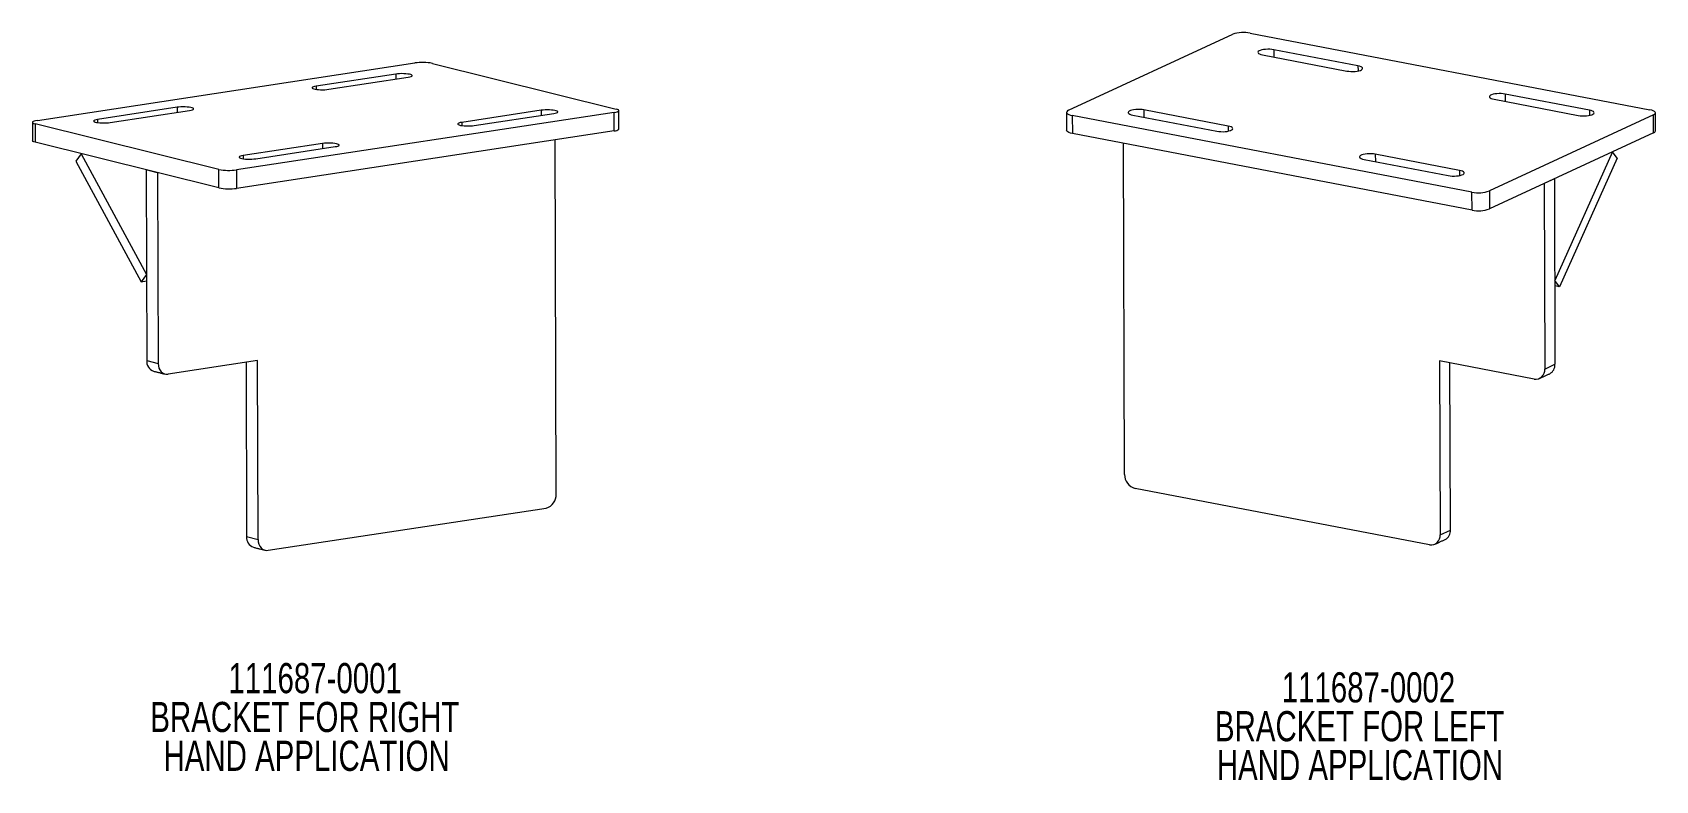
# Model space of a CAD drawing. Header units: inches. Extents: x 13.86 to 21.94, y 4.03 to 7.76.
import ezdxf

# ---------------------------------------------------------------- set-up
doc = ezdxf.new("R2010")
doc.units = ezdxf.units.IN
doc.header["$MEASUREMENT"] = 0
doc.layers.add('DIM', color=1, linetype='Continuous')
doc.styles.add('SLDTEXTSTYLE0', font='ARIAL.TTF', dxfattribs={"width": 0.7})

# ---------------------------------------------------------------- blocks, each defined once
blk = doc.blocks.new('SW_NOTE_4')
at = {"layer": 'DIM', "color": 0, "char_height": 0.15, "attachment_point": 1, "style": 'SLDTEXTSTYLE0'}
for s, insert in [('111687-0001', (0, 0.1934)), ('BRACKET FOR RIGHT', (-0.389, 0)), ('HAND APPLICATION', (-0.3234, -0.1933))]:
    blk.add_mtext(s, dxfattribs=dict(at, insert=insert))
blk = doc.blocks.new('SW_NOTE_5')
at = {"layer": 'DIM', "color": 0, "char_height": 0.15, "attachment_point": 1, "style": 'SLDTEXTSTYLE0'}
for s, insert in [('111687-0002', (0, 0.1934)), ('BRACKET FOR LEFT', (-0.3327, 0)), ('HAND APPLICATION', (-0.3234, -0.1933))]:
    blk.add_mtext(s, dxfattribs=dict(at, insert=insert))

msp = doc.modelspace()

# ---------------------------------------------------------------- linework, layer by layer
at = {"color": 7, "linetype": 'Continuous', "lineweight": 15}
for p, q in [((19.0182, 7.3678), (19.8358, 7.7463)), ((19.9223, 7.752), (21.9135, 7.3706)), ((13.8803, 7.3179), (15.7613, 7.6036)), ((15.849, 7.6016), (16.7647, 7.3741)), ((19.9847, 7.6437), (20.4039, 7.5634)), ((20.4598, 7.5893), (20.0406, 7.6696)), ((20.0406, 7.6696), (20.0407, 7.633)), ((15.6656, 7.5481), (15.2696, 7.488)), ((15.3321, 7.4724), (15.7282, 7.5326)), ((15.6656, 7.5481), (15.6656, 7.5231)), ((20.4598, 7.5893), (20.4599, 7.5636)), ((15.2696, 7.488), (15.2696, 7.4723)), ((21.6126, 7.3685), (21.1934, 7.4488)), ((21.1934, 7.4488), (21.1935, 7.4122)), ((14.5766, 7.3827), (14.1805, 7.3226)), ((14.2431, 7.307), (14.6391, 7.3672)), ((14.5766, 7.3827), (14.5766, 7.3577)), ((16.3905, 7.368), (15.9945, 7.3078)), ((16.3905, 7.368), (16.3906, 7.3429)), ((19.8125, 7.2897), (19.3933, 7.37)), ((19.3933, 7.37), (19.3935, 7.3334)), ((21.1375, 7.4229), (21.5567, 7.3426)), ((21.6126, 7.3685), (21.6127, 7.3428)), ((14.7847, 7.0734), (13.8689, 7.3009)), ((13.8689, 7.3009), (13.8692, 7.209)), ((14.1805, 7.3226), (14.1806, 7.3069)), ((16.7534, 7.3571), (14.8723, 7.0714)), ((15.9945, 7.3078), (15.9946, 7.2921)), ((16.0571, 7.2923), (16.4531, 7.3524)), ((16.7536, 7.2651), (16.7534, 7.3571)), ((21.0278, 6.9606), (19.0366, 7.342)), ((19.0366, 7.342), (19.0369, 7.2526)), ((19.3375, 7.3441), (19.7567, 7.2638)), ((19.8125, 7.2897), (19.8126, 7.264)), ((21.9318, 7.3448), (21.1143, 6.9664)), ((21.9321, 7.2553), (21.9318, 7.3448)), ((14.7849, 6.9814), (13.8692, 7.209)), ((16.7536, 7.2651), (14.8726, 6.9794)), ((15.3015, 7.2026), (14.9055, 7.1425)), ((15.3015, 7.2026), (15.3016, 7.1776)), ((16.465, 5.4571), (16.4601, 7.2205)), ((21.0281, 6.8712), (19.0369, 7.2526)), ((19.2969, 5.5557), (19.2917, 7.2038)), ((21.9321, 7.2553), (21.1145, 6.8769)), ((14.0987, 7.1519), (14.0718, 7.1153)), ((14.0987, 7.1519), (14.4239, 6.5512)), ((14.9055, 7.1425), (14.9056, 7.1267)), ((14.9681, 7.1269), (15.3641, 7.187)), ((20.4903, 7.1233), (20.9095, 7.043)), ((20.9653, 7.0689), (20.5461, 7.1492)), ((20.5461, 7.1492), (20.5463, 7.1126)), ((21.7272, 7.1605), (21.4397, 6.5206)), ((21.7514, 7.1295), (21.464, 6.4896)), ((21.7514, 7.1295), (21.7272, 7.1605)), ((14.0718, 7.1153), (14.397, 6.5145)), ((14.4797, 7.0573), (14.4225, 7.0715)), ((14.4225, 7.0715), (14.4251, 6.1223)), ((14.4797, 7.0573), (14.4823, 6.1081)), ((14.7849, 6.9814), (14.7847, 7.0734)), ((14.8723, 7.0714), (14.8726, 6.9794)), ((20.9653, 7.0689), (20.9654, 7.0432)), ((21.0281, 6.8712), (21.0278, 6.9606)), ((21.1143, 6.9664), (21.1145, 6.8769)), ((21.4382, 7.0267), (21.3871, 7.003)), ((21.3871, 7.003), (21.39, 6.0798)), ((21.4382, 7.0267), (21.4411, 6.1035)), ((14.4239, 6.5512), (14.397, 6.5145)), ((14.397, 6.5145), (14.424, 6.5186)), ((21.464, 6.4896), (21.4397, 6.5206)), ((21.464, 6.4896), (21.4398, 6.4942)), ((14.4251, 6.1223), (14.4823, 6.1081)), ((14.9775, 6.1219), (14.532, 6.0543)), ((14.9203, 6.1132), (14.9227, 5.2458)), ((14.9799, 5.2316), (14.9775, 6.1219)), ((20.8661, 6.1205), (20.8689, 5.2546)), ((21.3377, 6.0302), (20.8661, 6.1205)), ((20.92, 5.2782), (20.9173, 6.1107)), ((21.39, 6.0798), (21.4411, 6.1035)), ((20.8167, 5.205), (19.3495, 5.486)), ((15.0296, 5.1778), (16.4156, 5.3883)), ((20.8689, 5.2546), (20.92, 5.2782)), ((14.9227, 5.2458), (14.9799, 5.2316))]:
    msp.add_line(p, q, dxfattribs=at)
at = {"color": 7, "linetype": 'Continuous', "lineweight": 15, "flags": 128}
for points in [[(20.0406, 7.6696), (20.031, 7.671), (20.0207, 7.6718), (20.01, 7.672), (19.9994, 7.6714), (19.9894, 7.6702), (19.9804, 7.6685), (19.9728, 7.6662), (19.967, 7.6635), (19.9632, 7.6605), (19.9615, 7.6573), (19.962, 7.6541), (19.9648, 7.651), (19.9697, 7.6482), (19.9764, 7.6457), (19.9847, 7.6437)], [(15.7282, 7.5326), (15.7359, 7.534), (15.742, 7.5358), (15.746, 7.5377), (15.748, 7.5397), (15.7477, 7.5418), (15.7451, 7.5438), (15.7405, 7.5457), (15.734, 7.5473), (15.7258, 7.5486), (15.7164, 7.5496), (15.7061, 7.5501), (15.6954, 7.5503), (15.6848, 7.55), (15.6747, 7.5492), (15.6656, 7.5481)], [(20.4039, 7.5634), (20.4135, 7.562), (20.4238, 7.5612), (20.4345, 7.5611), (20.4451, 7.5616), (20.4551, 7.5628), (20.4641, 7.5645), (20.4717, 7.5668), (20.4775, 7.5695), (20.4814, 7.5725), (20.483, 7.5757), (20.4825, 7.5789), (20.4797, 7.582), (20.4749, 7.5848), (20.4681, 7.5873), (20.4598, 7.5893)], [(15.2696, 7.488), (15.2618, 7.4865), (15.2558, 7.4848), (15.2517, 7.4829), (15.2498, 7.4808), (15.2501, 7.4788), (15.2526, 7.4768), (15.2572, 7.4749), (15.2638, 7.4733), (15.2719, 7.4719), (15.2813, 7.471), (15.2916, 7.4704), (15.3023, 7.4703), (15.3129, 7.4706), (15.323, 7.4713), (15.3321, 7.4724)], [(21.1934, 7.4488), (21.1838, 7.4502), (21.1735, 7.451), (21.1628, 7.4511), (21.1522, 7.4506), (21.1422, 7.4494), (21.1332, 7.4477), (21.1256, 7.4454), (21.1198, 7.4427), (21.116, 7.4397), (21.1143, 7.4365), (21.1148, 7.4333), (21.1176, 7.4302), (21.1225, 7.4274), (21.1292, 7.4249), (21.1375, 7.4229)], [(14.6391, 7.3672), (14.6469, 7.3686), (14.6529, 7.3704), (14.657, 7.3723), (14.6589, 7.3743), (14.6586, 7.3764), (14.6561, 7.3784), (14.6515, 7.3803), (14.6449, 7.3819), (14.6368, 7.3832), (14.6274, 7.3842), (14.6171, 7.3847), (14.6064, 7.3849), (14.5958, 7.3846), (14.5857, 7.3838), (14.5766, 7.3827)], [(16.4531, 7.3524), (16.4609, 7.3539), (16.4669, 7.3556), (16.471, 7.3575), (16.4729, 7.3596), (16.4726, 7.3617), (16.4701, 7.3637), (16.4655, 7.3655), (16.4589, 7.3672), (16.4508, 7.3685), (16.4413, 7.3694), (16.4311, 7.37), (16.4204, 7.3701), (16.4098, 7.3698), (16.3997, 7.3691), (16.3905, 7.368)], [(16.7534, 7.3571), (16.7623, 7.3588), (16.7694, 7.3607), (16.7744, 7.3629), (16.7772, 7.3652), (16.7776, 7.3676), (16.7756, 7.3699), (16.7712, 7.3721), (16.7647, 7.3741)], [(19.0182, 7.3678), (19.0126, 7.3646), (19.0092, 7.361), (19.0082, 7.3574), (19.0095, 7.3537), (19.0132, 7.3503), (19.0191, 7.3471), (19.027, 7.3443), (19.0366, 7.342)], [(19.3933, 7.37), (19.3838, 7.3714), (19.3735, 7.3722), (19.3628, 7.3724), (19.3522, 7.3718), (19.3422, 7.3707), (19.3332, 7.3689), (19.3256, 7.3666), (19.3198, 7.3639), (19.3159, 7.3609), (19.3142, 7.3577), (19.3148, 7.3545), (19.3176, 7.3514), (19.3224, 7.3486), (19.3292, 7.3461), (19.3375, 7.3441)], [(21.5567, 7.3426), (21.5663, 7.3412), (21.5766, 7.3404), (21.5873, 7.3402), (21.5979, 7.3408), (21.6079, 7.342), (21.6169, 7.3437), (21.6245, 7.346), (21.6303, 7.3487), (21.6342, 7.3517), (21.6358, 7.3549), (21.6353, 7.3581), (21.6325, 7.3612), (21.6277, 7.364), (21.6209, 7.3665), (21.6126, 7.3685)], [(21.9318, 7.3448), (21.9375, 7.348), (21.9409, 7.3516), (21.9419, 7.3552), (21.9406, 7.3589), (21.9369, 7.3623), (21.9309, 7.3655), (21.9231, 7.3683), (21.9135, 7.3706)], [(13.8803, 7.3179), (13.8714, 7.3163), (13.8642, 7.3143), (13.8592, 7.3122), (13.8565, 7.3098), (13.8561, 7.3075), (13.8581, 7.3051), (13.8624, 7.3029), (13.8689, 7.3009)], [(14.1805, 7.3226), (14.1728, 7.3211), (14.1667, 7.3194), (14.1627, 7.3175), (14.1607, 7.3154), (14.161, 7.3134), (14.1636, 7.3114), (14.1682, 7.3095), (14.1747, 7.3079), (14.1829, 7.3066), (14.1923, 7.3056), (14.2026, 7.305), (14.2133, 7.3049), (14.2239, 7.3052), (14.234, 7.3059), (14.2431, 7.307)], [(15.9945, 7.3078), (15.9868, 7.3064), (15.9807, 7.3047), (15.9766, 7.3027), (15.9747, 7.3007), (15.975, 7.2986), (15.9775, 7.2966), (15.9822, 7.2948), (15.9887, 7.2931), (15.9969, 7.2918), (16.0063, 7.2908), (16.0166, 7.2903), (16.0273, 7.2902), (16.0379, 7.2905), (16.048, 7.2912), (16.0571, 7.2923)], [(19.7567, 7.2638), (19.7662, 7.2624), (19.7766, 7.2616), (19.7873, 7.2615), (19.7979, 7.262), (19.8079, 7.2632), (19.8168, 7.265), (19.8244, 7.2672), (19.8303, 7.2699), (19.8341, 7.2729), (19.8358, 7.2761), (19.8352, 7.2793), (19.8325, 7.2824), (19.8276, 7.2852), (19.8209, 7.2877), (19.8125, 7.2897)], [(13.8692, 7.209), (13.8627, 7.2109), (13.8584, 7.2132), (13.8563, 7.2155), (13.8562, 7.2163)], [(15.3641, 7.187), (15.3718, 7.1885), (15.3779, 7.1902), (15.382, 7.1922), (15.3839, 7.1942), (15.3836, 7.1963), (15.3811, 7.1983), (15.3764, 7.2001), (15.3699, 7.2018), (15.3617, 7.2031), (15.3523, 7.204), (15.342, 7.2046), (15.3314, 7.2047), (15.3207, 7.2044), (15.3106, 7.2037), (15.3015, 7.2026)], [(19.0369, 7.2526), (19.0273, 7.2548), (19.0194, 7.2576), (19.0135, 7.2608), (19.0098, 7.2643), (19.0084, 7.2679), (19.0084, 7.2681)], [(14.9055, 7.1425), (14.8978, 7.141), (14.8917, 7.1393), (14.8876, 7.1373), (14.8857, 7.1353), (14.886, 7.1332), (14.8885, 7.1312), (14.8932, 7.1294), (14.8997, 7.1277), (14.9079, 7.1264), (14.9173, 7.1255), (14.9276, 7.1249), (14.9383, 7.1248), (14.9489, 7.1251), (14.959, 7.1258), (14.9681, 7.1269)], [(20.5461, 7.1492), (20.5366, 7.1506), (20.5263, 7.1514), (20.5156, 7.1516), (20.505, 7.151), (20.495, 7.1498), (20.486, 7.1481), (20.4784, 7.1458), (20.4726, 7.1431), (20.4687, 7.1401), (20.467, 7.1369), (20.4676, 7.1337), (20.4704, 7.1306), (20.4752, 7.1278), (20.482, 7.1253), (20.4903, 7.1233)], [(20.9095, 7.043), (20.919, 7.0416), (20.9294, 7.0408), (20.9401, 7.0407), (20.9507, 7.0412), (20.9607, 7.0424), (20.9696, 7.0441), (20.9772, 7.0464), (20.9831, 7.0491), (20.9869, 7.0521), (20.9886, 7.0553), (20.988, 7.0585), (20.9853, 7.0616), (20.9804, 7.0644), (20.9737, 7.0669), (20.9653, 7.0689)], [(14.4823, 6.1081), (14.4833, 6.0962), (14.4861, 6.0852), (14.4907, 6.0753), (14.4969, 6.0669), (14.5045, 6.0604), (14.513, 6.0561), (14.5223, 6.054), (14.532, 6.0543)], [(14.9799, 5.2316), (14.9809, 5.2198), (14.9838, 5.2087), (14.9884, 5.1988), (14.9946, 5.1904), (15.0021, 5.1839), (15.0107, 5.1796), (15.02, 5.1775), (15.0296, 5.1778)]]:
    msp.add_lwpolyline(points, dxfattribs=at)
at = {"color": 7, "linetype": 'Continuous', "lineweight": 15}
for centre, radius, start, end in [((19.8896, 7.5895), 0.1657, 78.63267, 108.95068), ((15.7994, 7.3438), 0.2626, 79.10734, 98.32669), ((16.7556, 7.2957), 0.0306, 266.30486, 316.95727), ((21.9287, 7.2688), 0.0139, 284.26961, 346.48495), ((14.8343, 7.3313), 0.2626, 259.10734, 278.32669), ((14.8346, 7.2393), 0.2626, 259.10734, 278.32669), ((21.0604, 7.1231), 0.1657, 258.63267, 288.95068), ((21.0607, 7.0336), 0.1657, 258.63267, 288.95068), ((14.477, 6.1182), 0.0521, 175.53236, 250.34802), ((21.3449, 6.0749), 0.0453, 260.89723, 6.16603), ((21.3922, 6.1002), 0.049, 297.65436, 3.83798), ((19.368, 5.5547), 0.0711, 179.18835, 254.89803), ((16.3979, 5.4531), 0.0672, 285.30594, 3.43871), ((20.8711, 5.2749), 0.049, 297.65488, 3.83746), ((14.9747, 5.2418), 0.0521, 175.53255, 250.34786), ((20.8238, 5.2497), 0.0453, 260.89721, 6.16597)]:
    msp.add_arc(centre, radius, start, end, dxfattribs=at)
for points in [[(16.778, 7.2748), (16.7777, 7.3668)], [(13.8559, 7.3083), (13.8562, 7.2163)], [(19.0081, 7.3576), (19.0084, 7.2681)], [(21.9422, 7.2655), (21.9419, 7.355)], [(14.4595, 6.0691), (14.5167, 6.0549)], [(21.3638, 6.0331), (21.4149, 6.0568)], [(14.9571, 5.1927), (15.0144, 5.1785)], [(20.8427, 5.2079), (20.8938, 5.2315)]]:
    msp.add_open_spline(points, degree=1, dxfattribs=at)

# ---------------------------------------------------------------- block references
at = {"layer": 'DIM'}
for name, p in [('SW_NOTE_4', (14.8321, 4.4232)), ('SW_NOTE_5', (20.0797, 4.3773))]:
    msp.add_blockref(name, p, dxfattribs=at)

doc.saveas('drawing.dxf')
